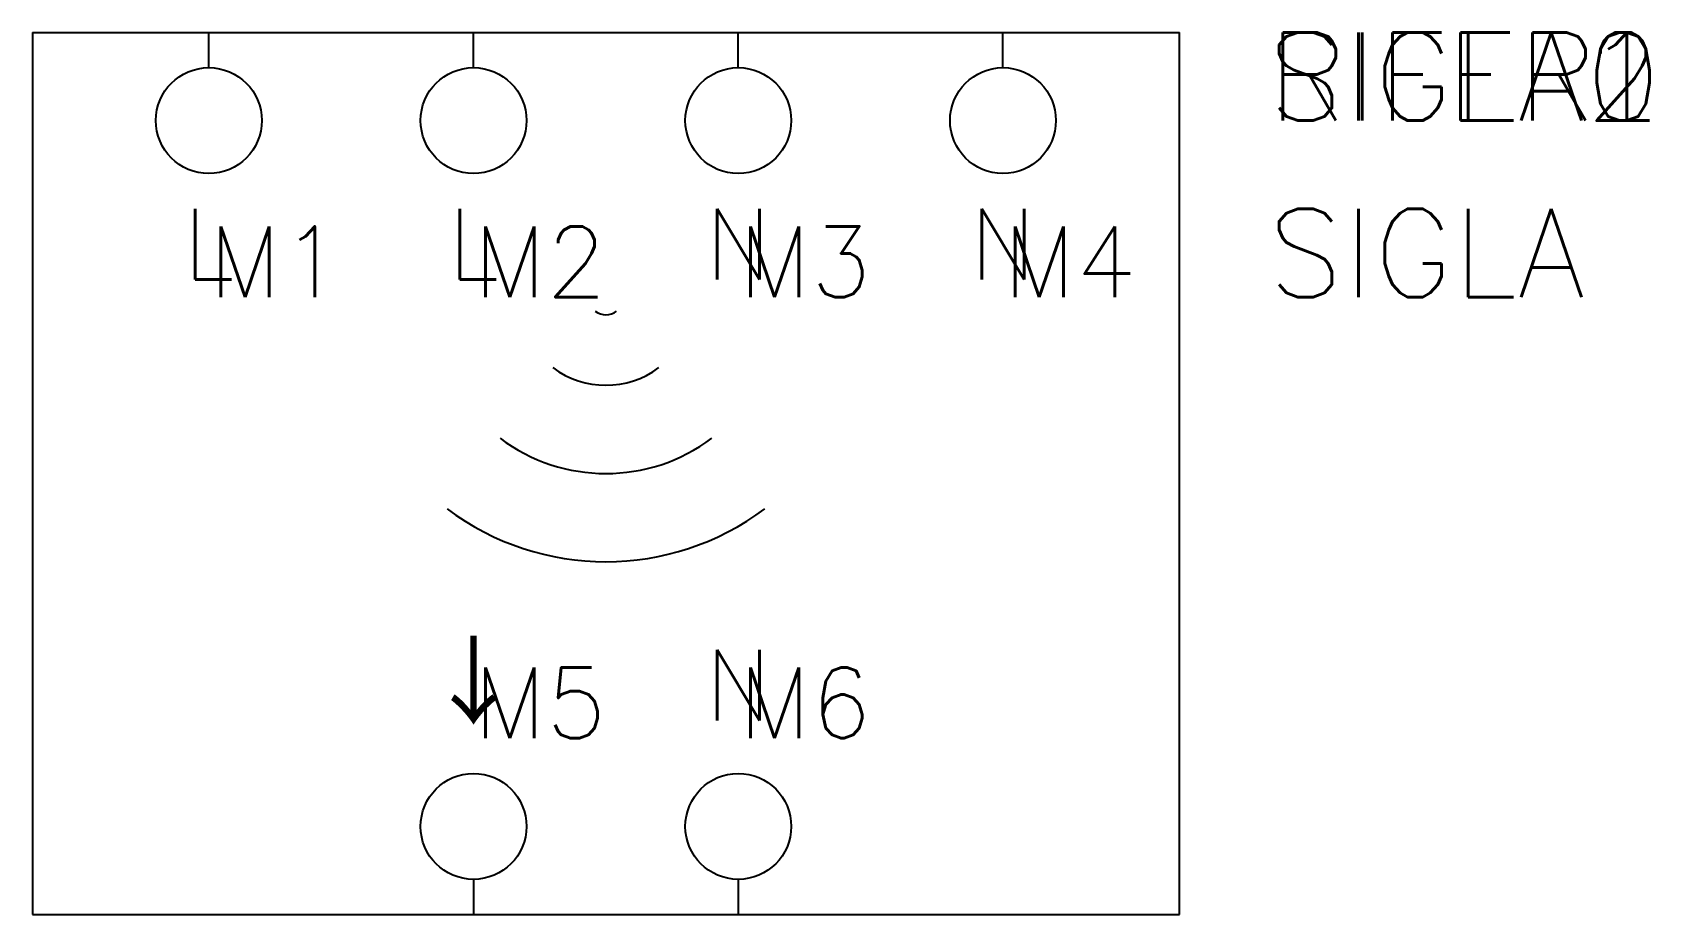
# Model space of a CAD drawing. Extents: x 0 to 45.8, y 0 to 25.
import ezdxf

# ---------------------------------------------------------------- set-up
doc = ezdxf.new("R2010")
doc.units = 0
doc.header["$LTSCALE"] = 4
doc.linetypes.add('CONTINUA', pattern=[0])
doc.layers.get('0').update_dxf_attribs({"linetype": 'CONTINUOUS'})
doc.styles.get("Standard").update_dxf_attribs({"font": 'romans.shx'})

msp = doc.modelspace()

# ---------------------------------------------------------------- linework, layer by layer
at = {"linetype": 'CONTINUA'}
for p, q in [((0, 25), (0, 0)), ((0, 25), (32.5, 25)), ((5, 24), (5, 25)), ((12.5, 24), (12.5, 25)), ((20, 24), (20, 25)), ((27.5, 24), (27.5, 25)), ((32.5, 0), (32.5, 25)), ((12.5, 1), (12.5, 0)), ((20, 1), (20, 0)), ((0, 0), (32.5, 0))]:
    msp.add_line(p, q, dxfattribs=at)
for centre in [(5, 22.5), (12.5, 22.5), (20, 22.5), (27.5, 22.5), (12.5, 2.5), (20, 2.5)]:
    msp.add_circle(centre, 1.5, dxfattribs=at)
for radius in [0.5, 2.5, 5, 7.5]:
    msp.add_arc((16.25, 17.5), radius, 233.1301, 306.8699, dxfattribs=at)

# ---------------------------------------------------------------- texts
at = {"linetype": 'CONTINUA', "char_height": 2, "attachment_point": 5}
for s, insert in [('L', (5, 19)), ('L', (12.5, 19)), ('N', (20, 19)), ('N', (27.5, 19)), ('{\\fSimSun|b0|i0|c134|p2;↓}', (12.5, 6.5)), ('N', (20, 6.5))]:
    msp.add_mtext_dynamic_manual_height_columns(s, width=5, gutter_width=1, heights=[0], dxfattribs=dict(at, insert=insert))
at = {"linetype": 'CONTINUA', "flags": 9}
for tag, p, s, height in [('F1', (5, 25), '', 0.00001), ('F2', (12.5, 25), '', 0.00001), ('F3', (20, 25), '', 0.00001), ('F4', (27.5, 25), '', 0.00001), ('TIPOSIG', (0, 0), '3', 0.00000001), ('POSIZIONE', (0, 0), '', 0.00000001), ('P-TABELLA', (0, 0), '', 0.00000001), ('T-TABELLA', (0, 0), '', 0.00000001), ('H-TABELLA', (0, 0), '', 0.00000001), ('CODICE', (0, 0), '1xNNN', 0.00000001), ('NOTE1', (0, 0), '', 0.00000001), ('NOTE2', (0, 0), '', 0.00000001), ('F5', (12.5, 0), '', 0.00001), ('F6', (20, 0), '', 0.00001)]:
    msp.add_attdef(tag, p, s, height=height, dxfattribs=at)
at = {"color": 3, "linetype": 'CONTINUA'}
for tag, p, s, flags in [('SIGLA0', (35, 22.5), '', 9), ('SIGLA1', (35, 22.5), '', 9), ('SIGLA2', (35, 22.5), '', 9), ('RIFER', (35, 22.5), 'RIFER ?', 8), ('SIGLA', (35, 17.5), 'SIGLA ?', 8)]:
    msp.add_attdef(tag, p, s, height=2.5, dxfattribs=dict(at, flags=flags))
at = {"color": 4, "linetype": 'CONTINUA', "flags": 8}
for tag, p in [('M1', (5, 17.5)), ('M2', (12.5, 17.5)), ('M3', (20, 17.5)), ('M4', (27.5, 17.5)), ('M5', (12.5, 5)), ('M6', (20, 5))]:
    msp.add_attdef(tag, p, '', height=2, dxfattribs=at)

doc.saveas('drawing.dxf')
